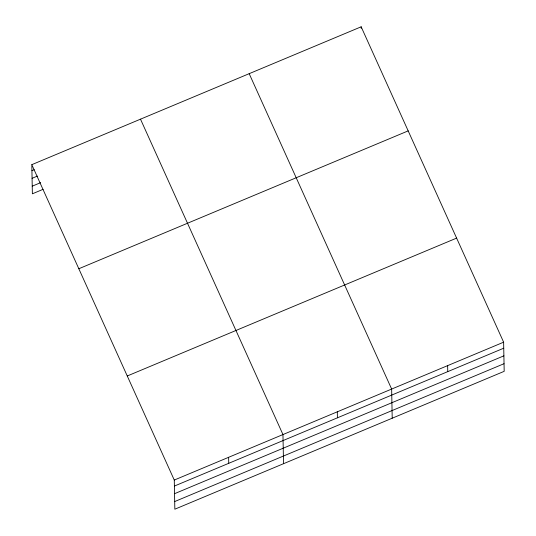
<?xml version="1.0" encoding="UTF-8"?>
<svg xmlns="http://www.w3.org/2000/svg" width="536" height="536" viewBox="0 0 536 536"><rect width="100%" height="100%" fill="white"/><g stroke="black" fill="none" stroke-linecap="round" stroke-linejoin="round"><path stroke-width="0.8" d="M31.812 164.666L361.163 26.8L503.626 342.189L504.188 371.334L174.837 509.2L174.274 480.055L31.812 164.666L32.374 193.811L43.088 189.322M31.932 170.676L34.224 169.711M32.073 178.307L37.433 176.069M32.227 186.173L40.649 182.649M78.826 268.744L408.177 130.878M127.26 375.977L456.612 238.111M174.274 480.055L503.626 342.189M174.388 486.065L503.74 348.199M174.535 493.696L503.887 355.837M174.689 501.562L504.041 363.703M249.186 73.673L391.649 389.062L392.205 418.207M140.499 119.166L282.961 434.555L283.524 463.707M447.634 365.626L447.754 371.636M361.163 26.8L361.197 28.301M337.305 411.809L337.419 417.819M228.617 457.302L228.731 463.318"/></g></svg>
